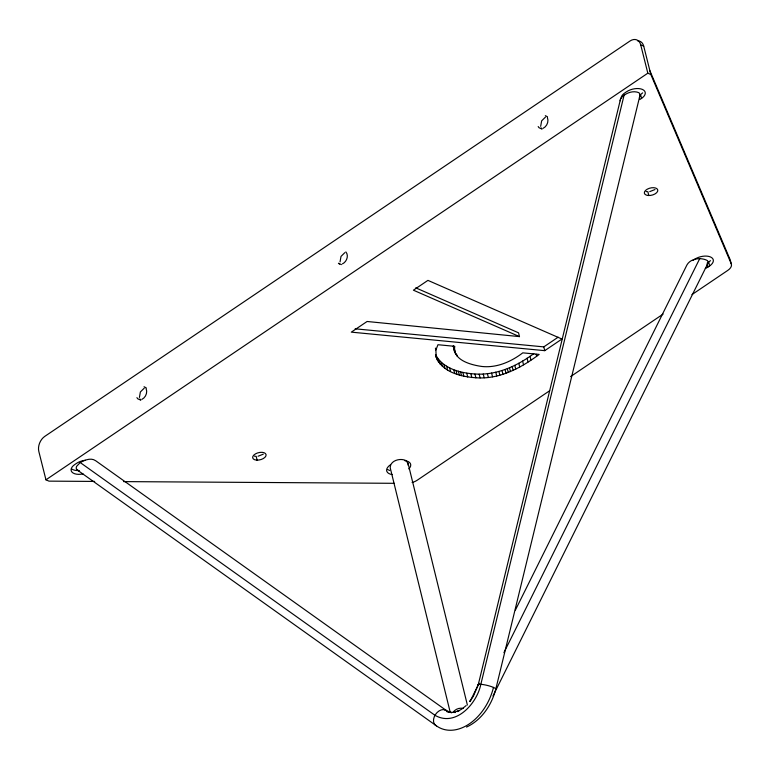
<?xml version="1.0" encoding="UTF-8"?>
<svg xmlns="http://www.w3.org/2000/svg" width="770" height="770" viewBox="0 0 770 770"><rect width="100%" height="100%" fill="white"/><g stroke="black" fill="none" stroke-linecap="round" stroke-linejoin="round"><path stroke-width="1.16" d="M436.195 357.54L435.887 350.013L437.966 344.719L454.752 346.327C452.356 360.283 471.567 365.067 482.058 366.491C496.9 368.031 511.213 361.688 522.791 352.843L539.183 354.421C522.031 367.175 502.117 378.147 480.114 377.954C463.636 377.521 440.478 373.084 435.483 354.7M620.1 100.832L620.668 98.522C624.826 93.362 632.516 90.032 638.936 92.698L640.159 94.594L495.784 689.14C491.683 704.954 481.702 720.046 466.543 727.063M620.668 98.522L478.122 685.252A9.192 1.598 13.7 0 1 486.111 685.136A9.192 1.598 13.7 0 1 495.784 689.14M624.114 95.076L480.836 684.318C476.976 703.53 455.676 727.352 434.983 715.301L80.205 462.539L76.538 466.418L76.182 468.122L76.788 469.633L436.494 725.898A47.124 32.975 -66.4 0 0 493.474 687.408M639.591 96.905L640.159 94.594M478.334 684.453L473.415 696.138L470.066 701.201M479.065 683.308L469.979 701.614A9.192 5.64 26.4 0 1 471.211 699.324M515.399 610.061L686.898 265.015C690.603 258.229 701.278 257.093 707.515 260.635L708.246 262.695L492.964 695.993M503.917 652.652L699.728 258.633M706.995 264.928L708.246 262.695M642.661 92.852L640.611 94.585L641.564 98.368L639.889 99.494L639.418 97.598M707.033 263.244L710.489 260.674M466.148 705.57L461.817 709.083L457.236 711.596L459.064 710.652L454.704 711.99M435.56 354.547C443.414 369.889 463.396 373.787 479.161 374.172C499.21 374.21 517.979 365.355 533.803 353.661M650.843 74.507L643.72 46.142L640.707 44.833A11.492 8.046 -66.4 0 0 629.976 41.022L44.814 436.359A11.492 8.046 -66.4 0 0 38.827 451.461L45.95 479.816L647.83 73.189L650.843 74.507L731.25 263.821A11.492 6.093 -14.1 0 1 727.785 270.395L691.961 294.602M355.143 328.809L543.793 346.885L558.135 337.193M519.5 336.615L367.088 321.485L351.312 332.139L544.746 350.658L561.946 339.041L427.928 280.376L413.413 290.184L519.5 336.615L518.557 332.833L415.742 287.836M692.942 260.443L694.607 259.317A11.492 6.093 -14.1 0 1 710.489 256.959A11.492 6.093 -14.1 0 1 709.651 265.9L707.986 267.026A11.492 6.093 -14.1 0 1 705.32 268.489M549.674 390.727L417.33 480.143A11.492 6.093 -14.1 0 1 412.104 482.53M570.57 376.617L663.105 314.093M654.972 189.545L649.755 191.615M263.273 454.175L258.065 456.235M545.449 117.107L541.637 120.861L540.675 126.347M543.1 128.321C546.921 126.501 549.039 121.487 547.374 117.541M344.825 252.656L341.004 256.41L340.051 261.896M342.467 263.86C346.644 261.925 349.06 255.65 345.865 251.906M144.202 388.195L140.381 391.949L139.418 397.436M141.844 399.409C145.665 397.589 147.782 392.575 146.117 388.629M80.205 462.539C84.729 460.133 90.908 457.38 95.653 460.72L446.725 710.768A9.192 6.497 -54.5 0 0 435.522 714.435A9.192 6.497 -54.5 0 0 436.494 725.898M452.154 712.433L446.436 711.442L451.422 712.654L453.087 712.279A9.192 8.364 -13.8 0 1 463.396 708.438M94.681 481.423L48.962 481.135L45.95 479.816M123.547 481.606L394.23 483.31M646.165 191.547L647.868 191.74L648.821 195.522M254.475 456.177L256.179 456.369L257.132 460.142M453.087 712.279L455.291 712.558M444.049 709.594L451.422 712.654M547.489 116.799L545.314 115.644M341.437 264.611L338.425 263.292L339.608 264.004M387.551 469.517L389.697 470.46M146.242 387.887L144.057 386.733M76.788 469.633L79.089 470.922M467.371 705.031L408.033 463.232L405.761 460.499C400.188 457.832 390.063 460.518 390.207 467.746L450.267 712.5M541.185 127.887L542.061 129.062L539.058 127.743L538.172 126.569M139.928 398.976L140.804 400.15L137.801 398.831L136.916 397.657M454.906 350.725L453.232 345.971L454.954 352.92M649.89 70.725L730.297 260.048L731.25 263.821M708.708 262.118L709.651 265.9M707.505 265.14L707.986 267.026M640.707 44.833L647.83 73.189M543.793 346.885L544.746 350.658M536.18 354.248L536.661 356.135M530.001 356.26L530.953 360.042M527.084 358.194L528.037 361.977M522.589 361.053L523.542 364.826M518.778 363.276L519.731 367.059M514.803 365.375L515.756 369.157M512.204 366.626L513.147 370.409M509.519 367.8L510.462 371.583M507.315 368.676L508.267 372.459M505.072 369.504L506.015 373.286M502.011 370.514L502.964 374.297M498.912 371.419L499.855 375.202M495.765 372.208L496.717 375.981M491.587 373.046L492.54 376.819M487.391 373.652L488.334 377.425M483.233 374.018L484.176 377.8M479.161 374.172L480.114 377.954M474.946 374.105L475.889 377.878M470.874 373.797L471.827 377.57M466.764 373.229L467.708 377.011M462.857 372.439L463.81 376.212M456.572 354.113L457.053 356.01M460.566 371.852L461.519 375.635M453.809 346.173L454.29 348.069M455.147 351.669L455.859 354.508M453.463 347.588L454.416 351.37M458.371 371.207L459.315 374.99M455.994 370.409L456.947 374.191M453.713 369.542L454.666 373.325M449.613 367.723L450.556 371.506M446.639 366.154L447.591 369.937M443.924 364.451L444.868 368.233M441.48 362.603L442.423 366.376M439.324 360.572L440.276 364.354M435.406 348.127L435.887 350.013M437.543 358.387L438.496 362.169M436.195 356.135L437.148 359.917M408.033 463.232L408.033 465.147M83.064 473.897A11.492 6.093 -14.1 0 1 71.957 472.077A11.492 6.093 -14.1 0 1 74.796 464.522L76.461 463.396A11.492 6.093 -14.1 0 1 85.374 460.258M392.411 474.599A11.492 6.093 -14.1 0 1 390.323 464.887M404.673 460.604A11.492 6.093 -14.1 0 1 408.822 468.892M621.121 98.31A11.492 6.093 -14.1 0 1 624.845 92.91L626.52 91.774A11.492 6.093 -14.1 0 1 642.401 89.426A11.492 6.093 -14.1 0 1 641.564 98.368M78.925 470.547A11.492 6.093 -14.1 0 1 72.024 469.151M637.483 40.781A11.492 8.046 -66.4 0 1 643.72 46.142M256.535 460.114A6.892 3.657 -14.1 0 0 266.083 454.695A6.892 3.657 -14.1 0 0 255.476 453.867A6.892 3.657 -14.1 0 0 256.535 460.114M648.225 195.493A6.892 3.657 -14.1 0 0 657.782 190.065A6.892 3.657 -14.1 0 0 647.175 189.237A6.892 3.657 -14.1 0 0 648.225 195.493"/></g></svg>
